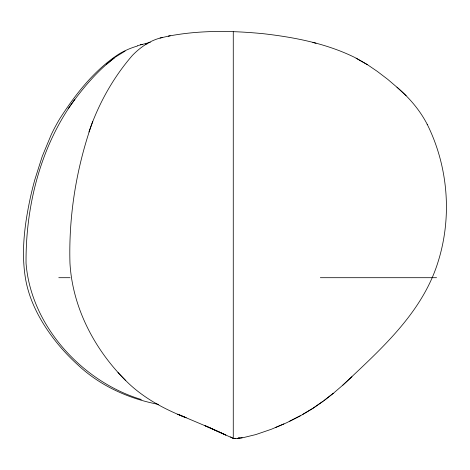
<?xml version="1.0" encoding="UTF-8"?>
<svg xmlns="http://www.w3.org/2000/svg" width="470" height="470" viewBox="0 0 470 470"><rect width="100%" height="100%" fill="white"/><g stroke="black" fill="none" stroke-linecap="round" stroke-linejoin="round"><path stroke-width="0.7" d="M88.924 132.023C98.418 104.052 113.094 77.644 132.481 55.325C140.589 47 150.688 40.032 162.197 37.553M92.76 121.377C76.592 166.662 68.561 215.137 69.971 263.229C72.527 307.591 94.488 349.398 125.631 380.477L125.784 380.63C142.639 397.626 164.036 409.053 186.114 417.754L177.778 414.211L210.977 428.258L225.882 435.055L205.008 425.661L233.267 438.416L236.598 438.463L243.272 437.635L255.856 434.568L271.454 429.216L283.874 423.958M68.121 108.77C81.404 89.864 96.297 71.681 114.739 57.569M74.842 99.335L74.571 99.71C40.479 146.47 25.615 205.854 26.044 263.188C30.861 325.816 82.273 381.775 141.335 399.512M323.924 400.669L333.6 393.108L342.982 385.001C380.606 349.445 422.201 313.085 438.04 261.954C452.216 217.07 448.251 166.862 427.395 124.691L427.142 124.25M342.853 385.136L351.965 376.74M106.343 64.372L115.315 57.117L125.12 51.071M333.242 393.337L323.595 400.928L313.014 408.271L302.533 414.534M323.055 401.257L313.014 408.271L301.94 414.922L289.743 421.208M300.265 415.856L286.6 422.777L275.232 427.618M137.499 45.69L150.318 42.318M137.504 46.007L135.495 46.612A78.185 78.185 0 0 0 119.421 53.739C94.523 69.789 75.77 93.877 59.907 118.511A189.469 189.469 0 0 0 51.248 134.649L42.235 156.404L34.851 179.628A356.143 356.143 0 0 0 30.885 195.279C24.769 223.074 20.709 252.114 25.821 280.402A114.527 114.527 0 0 0 30.104 296.341C35.42 311.51 43.698 325.493 53.369 338.277A193.07 193.07 0 0 0 77.656 364.702C99.91 385.758 128.569 398.689 158.472 404.388M140.436 44.768L142.41 44.286M168.313 36.172C199.732 30.074 232.174 30.597 263.917 33.775C295.048 37.394 326.45 43.516 354.768 57.446L367.522 64.731L377.298 71.393L387.721 79.336L397.591 87.755C409.634 98.177 420.127 110.456 427.395 124.691M160.053 38.047L170.199 35.732M239.271 437.805L238.22 437.993M145.541 44.115L147.551 43.757M237.15 438.422L242.191 437.799M235.2 438.269L233.267 438.416L230.541 436.836M58.785 277.7L70.071 277.7M320.334 277.7L436.565 277.7M235.482 438.492L233.267 438.416L233.267 31.813M312.879 42.482L315.987 43.228M356.154 58.157L367.522 64.731M396.95 87.185L406.145 95.715M117.982 372.563L125.784 380.63"/></g></svg>
